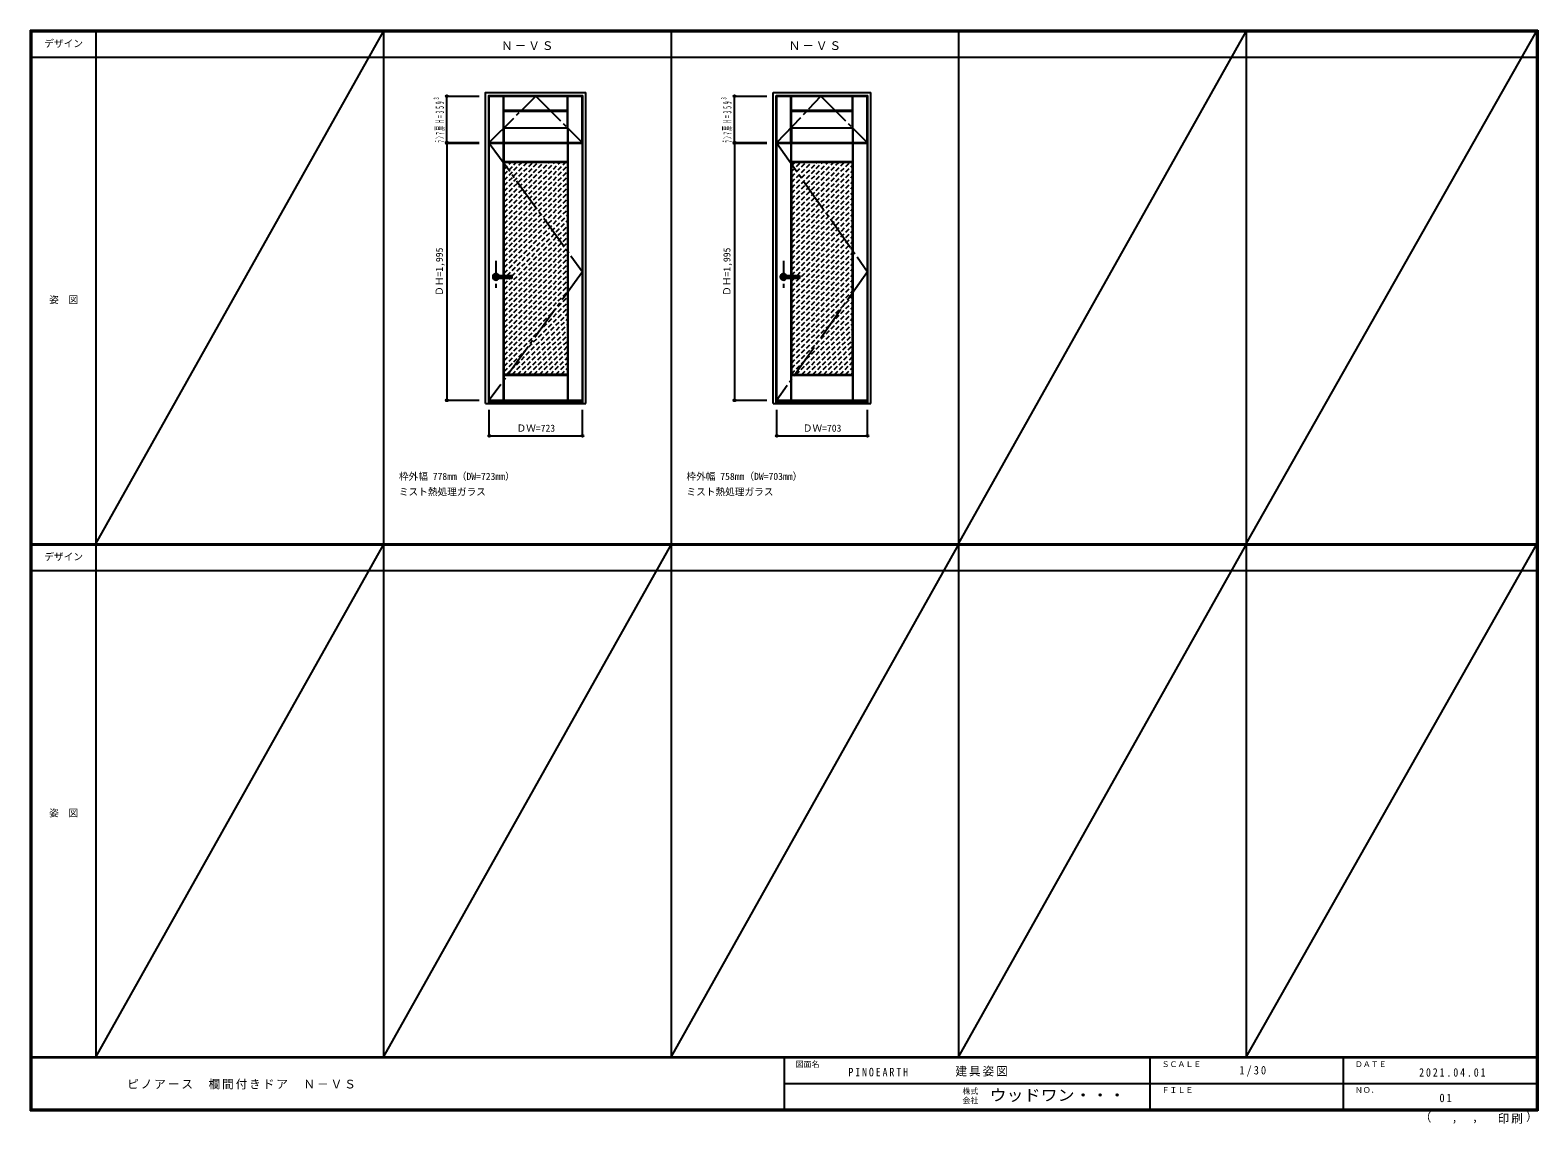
# Model space of a CAD drawing. Units: millimetres, scale not verified. Extents: x -6000 to 5700, y -4307 to 4175.
import ezdxf
from ezdxf.enums import TextEntityAlignment as Align

# ---------------------------------------------------------------- set-up
doc = ezdxf.new("R2010")
doc.units = ezdxf.units.MM
doc.header["$LTSCALE"] = 30
doc.header["$PDMODE"] = 32
doc.header["$PDSIZE"] = 15
for name, pattern in [('CHAIN1', [8, 5, -1, 1, -1]), ('CHAIN2', [12, 9, -1, 1, -1]), ('DASHED1', [1.8, 1.2, -0.6])]:
    doc.linetypes.add(name, pattern=pattern)
for name, color, linetype in [('0-1_通り芯', 4, 'CHAIN1'), ('0-2_扉', 3, 'Continuous'), ('0-3_仕上げ', 7, 'Continuous'), ('0-4_枠', 3, 'Continuous'), ('0-5_レバー', 3, 'Continuous'), ('0-7', 7, 'CHAIN2'), ('0-A_文字', 7, 'Continuous'), ('0-B_寸法', 4, 'Continuous'), ('0-C_ハッチ', 4, 'DASHED1'), ('F-1_枠', 6, 'Continuous'), ('F-A_文字', 7, 'Continuous')]:
    doc.layers.add(name, color=color, linetype=linetype)
doc.styles.add('ＭＳ ゴシック', font='')
doc.styles.get('ＭＳ ゴシック').set_extended_font_data('MS Gothic')

msp = doc.modelspace()

# ---------------------------------------------------------------- linework, layer by layer
at = {"layer": '0-1_通り芯'}
for p, q in [((-2385.8, 2386.75), (-2385.8, 2176.75)), ((-154.2, 2386.75), (-154.2, 2176.75)), ((-2253.3, 2261.75), (-2430.8, 2261.75)), ((-21.7, 2261.75), (-199.2, 2261.75))]:
    msp.add_line(p, q, dxfattribs=at)
at = {"layer": '0-2_扉'}
for p, q in [((-2438.3, 3303.25), (-2438.3, 3662.25)), ((-2438.3, 3662.25), (-1715.3, 3662.25)), ((-206.7, 3303.25), (-206.7, 3662.25)), ((-206.7, 3662.25), (496.3, 3662.25)), ((-1713.8, 1304.25), (-1713.8, 3299.25)), ((-205.2, 1304.25), (-205.2, 3299.25)), ((-205.2, 3299.25), (497.8, 3299.25)), ((497.8, 1304.25), (497.8, 3299.25)), ((-2436.8, 1304.25), (-1713.8, 1304.25)), ((-205.2, 1304.25), (497.8, 1304.25))]:
    msp.add_line(p, q, dxfattribs=at)
for points in [[(-2438.3, 3303.25), (-1715.3, 3303.25), (-1715.3, 3662.25)], [(-206.7, 3303.25), (496.3, 3303.25), (496.3, 3662.25)], [(-2436.8, 1304.25), (-2436.8, 3299.25), (-1713.8, 3299.25)]]:
    msp.add_lwpolyline(points, dxfattribs=at)
at = {"layer": '0-3_仕上げ'}
for p, q in [((-2327.3, 3303.25), (-2327.3, 3662.25)), ((-2325.8, 3549.75), (-2325.8, 3662.25)), ((-2324.3, 3551.25), (-2324.3, 3662.25)), ((-1829.3, 3551.25), (-1829.3, 3662.25)), ((-1827.8, 3549.75), (-1827.8, 3662.25)), ((-1826.3, 3303.25), (-1826.3, 3662.25)), ((-95.7, 3303.25), (-95.7, 3662.25)), ((-94.2, 3549.75), (-94.2, 3662.25)), ((-92.7, 3551.25), (-92.7, 3662.25)), ((382.3, 3551.25), (382.3, 3662.25)), ((383.8, 3549.75), (383.8, 3662.25)), ((385.3, 3303.25), (385.3, 3662.25)), ((-1829.3, 3551.25), (-2324.3, 3551.25)), ((382.3, 3551.25), (-92.7, 3551.25)), ((-2325.8, 3415.75), (-2325.8, 3303.25)), ((-2324.3, 3414.25), (-2324.3, 3303.25)), ((-1829.3, 3414.25), (-2324.3, 3414.25)), ((-1829.3, 3414.25), (-1829.3, 3303.25)), ((-1827.8, 3415.75), (-1827.8, 3303.25)), ((-94.2, 3415.75), (-94.2, 3303.25)), ((-92.7, 3414.25), (-92.7, 3303.25)), ((382.3, 3414.25), (-92.7, 3414.25)), ((382.3, 3414.25), (382.3, 3303.25)), ((383.8, 3415.75), (383.8, 3303.25)), ((-2325.8, 2273.25), (-2325.8, 3299.25)), ((-2324.3, 3151.75), (-2324.3, 3299.25)), ((-2322.8, 3153.25), (-2322.8, 3299.25)), ((-1827.8, 3153.25), (-1827.8, 3299.25)), ((-1826.3, 3151.75), (-1826.3, 3299.25)), ((-1824.8, 1304.25), (-1824.8, 3299.25)), ((-94.2, 2273.25), (-94.2, 3299.25)), ((-91.2, 3153.25), (-91.2, 3299.25)), ((383.8, 3153.25), (383.8, 3299.25)), ((386.8, 1304.25), (386.8, 3299.25)), ((-2322.8, 3153.25), (-2324.3, 3151.75)), ((-2321.8, 3149.25), (-2324.3, 3151.75)), ((-1827.8, 3153.25), (-2322.8, 3153.25)), ((-1828.8, 3149.25), (-1826.3, 3151.75)), ((-1827.8, 3153.25), (-1826.3, 3151.75)), ((-91.2, 3153.25), (-92.7, 3151.75)), ((383.8, 3153.25), (-91.2, 3153.25)), ((383.8, 3153.25), (385.3, 3151.75)), ((-2325.8, 1304.25), (-2325.8, 2250.25)), ((-94.2, 1304.25), (-94.2, 2250.25)), ((-2321.8, 1504.25), (-2324.3, 1501.75)), ((-2324.3, 1304.25), (-2324.3, 1501.75)), ((-2322.8, 1500.25), (-1827.8, 1500.25)), ((-1828.8, 1504.25), (-1826.3, 1501.75)), ((-1827.8, 1500.25), (-1826.3, 1501.75)), ((-1827.8, 1304.25), (-1827.8, 1500.25)), ((-1826.3, 1304.25), (-1826.3, 1501.75)), ((-90.2, 1504.25), (-92.7, 1501.75)), ((-91.2, 1500.25), (-92.7, 1501.75)), ((-92.7, 1304.25), (-92.7, 1501.75)), ((-91.2, 1304.25), (-91.2, 1500.25)), ((-91.2, 1500.25), (383.8, 1500.25)), ((382.8, 1504.25), (385.3, 1501.75)), ((383.8, 1500.25), (385.3, 1501.75)), ((383.8, 1304.25), (383.8, 1500.25)), ((385.3, 1304.25), (385.3, 1501.75))]:
    msp.add_line(p, q, dxfattribs=at)
at = {"layer": '0-3_仕上げ', "color": 3}
for p, q in [((-2323.3, 3418.25), (-2323.3, 3547.25)), ((-2323.3, 3547.25), (-1830.3, 3547.25)), ((-91.7, 3418.25), (-91.7, 3547.25)), ((-91.7, 3547.25), (381.3, 3547.25)), ((-1828.8, 3149.25), (-2321.8, 3149.25)), ((-2321.8, 2273.25), (-2321.8, 3149.25)), ((-1828.8, 3149.25), (-1828.8, 1504.25)), ((382.8, 3149.25), (-90.2, 3149.25)), ((-90.2, 2273.25), (-90.2, 3149.25)), ((382.8, 1504.25), (382.8, 3149.25)), ((-2321.8, 1504.25), (-2321.8, 2250.25)), ((-90.2, 1504.25), (-90.2, 2250.25)), ((-1828.8, 1504.25), (-2321.8, 1504.25)), ((-90.2, 1504.25), (382.8, 1504.25))]:
    msp.add_line(p, q, dxfattribs=at)
at = {"layer": '0-3_仕上げ'}
for points in [[(-2324.3, 3551.25), (-2325.8, 3549.75), (-2323.3, 3547.25)], [(-1829.3, 3551.25), (-1827.8, 3549.75), (-1830.3, 3547.25)], [(-92.7, 3551.25), (-94.2, 3549.75), (-91.7, 3547.25)], [(382.3, 3551.25), (383.8, 3549.75), (381.3, 3547.25)], [(-2324.3, 3414.25), (-2325.8, 3415.75), (-2323.3, 3418.25)], [(-1829.3, 3414.25), (-1827.8, 3415.75), (-1830.3, 3418.25)], [(-92.7, 3414.25), (-94.2, 3415.75), (-91.7, 3418.25)], [(382.3, 3414.25), (383.8, 3415.75), (381.3, 3418.25)], [(-90.2, 3149.25), (-92.7, 3151.75), (-92.7, 3299.25)], [(382.8, 3149.25), (385.3, 3151.75), (385.3, 3299.25)], [(-2322.8, 1304.25), (-2322.8, 1500.25), (-2324.3, 1501.75)]]:
    msp.add_lwpolyline(points, dxfattribs=at)
at = {"layer": '0-3_仕上げ', "color": 3}
for points in [[(-2323.3, 3418.25), (-1830.3, 3418.25), (-1830.3, 3547.25)], [(-91.7, 3418.25), (381.3, 3418.25), (381.3, 3547.25)]]:
    msp.add_lwpolyline(points, dxfattribs=at)
at = {"layer": '0-4_枠'}
for p, q in [((-1711.8, 1279.25), (-1711.8, 3667.25)), ((-1687.8, 1279.25), (-1687.8, 3691.25)), ((-234.2, 1279.25), (-234.2, 3691.25)), ((-234.2, 3691.25), (523.8, 3691.25)), ((-210.2, 1279.25), (-210.2, 3667.25)), ((-210.2, 3667.25), (499.8, 3667.25)), ((499.8, 1279.25), (499.8, 3667.25)), ((523.8, 1279.25), (523.8, 3691.25)), ((-2441.8, 1294.25), (-1711.8, 1294.25)), ((-2441.8, 1291.25), (-1711.8, 1291.25)), ((-210.2, 1294.25), (499.8, 1294.25)), ((-210.2, 1291.25), (499.8, 1291.25)), ((-2465.8, 1279.25), (-1687.8, 1279.25)), ((-234.2, 1279.25), (523.8, 1279.25))]:
    msp.add_line(p, q, dxfattribs=at)
for points in [[(-2465.8, 1279.25), (-2465.8, 3691.25), (-1687.8, 3691.25)], [(-2441.8, 1279.25), (-2441.8, 3667.25), (-1711.8, 3667.25)]]:
    msp.add_lwpolyline(points, dxfattribs=at)
at = {"layer": '0-5_レバー'}
for p, q in [((-2385.8, 2271.25), (-2366.8, 2271.25)), ((-2385.8, 2252.25), (-2366.8, 2252.25)), ((-2366.8, 2272.25), (-2365.8, 2273.25)), ((-2366.8, 2251.25), (-2366.8, 2272.25)), ((-2366.8, 2251.25), (-2365.8, 2250.25)), ((-2365.8, 2273.25), (-2261.8, 2273.25)), ((-2261.8, 2250.25), (-2365.8, 2250.25)), ((-2260.8, 2272.25), (-2261.8, 2273.25)), ((-2260.8, 2251.25), (-2261.8, 2250.25)), ((-2260.8, 2251.25), (-2260.8, 2272.25)), ((-154.2, 2271.25), (-135.2, 2271.25)), ((-154.2, 2252.25), (-135.2, 2252.25)), ((-135.2, 2272.25), (-134.2, 2273.25)), ((-135.2, 2251.25), (-135.2, 2272.25)), ((-135.2, 2251.25), (-134.2, 2250.25)), ((-134.2, 2273.25), (-30.2, 2273.25)), ((-30.2, 2250.25), (-134.2, 2250.25)), ((-29.2, 2272.25), (-30.2, 2273.25)), ((-29.2, 2251.25), (-30.2, 2250.25)), ((-29.2, 2251.25), (-29.2, 2272.25))]:
    msp.add_line(p, q, dxfattribs=at)
at = {"layer": '0-5_レバー', "color": 4}
for p, q in [((-2365.8, 2250.25), (-2365.8, 2273.25)), ((-2261.8, 2273.25), (-2261.8, 2250.25)), ((-134.2, 2250.25), (-134.2, 2273.25)), ((-30.2, 2273.25), (-30.2, 2250.25))]:
    msp.add_line(p, q, dxfattribs=at)
for centre, radius, start, end in [((-2385.8, 2261.75), 24.55, 27.93255, 332.06745), ((-2385.8, 2261.75), 11, 59.72736, 300.27264), ((-154.2, 2261.75), 24.55, 27.93255, 332.06745), ((-154.2, 2261.75), 11, 59.72736, 300.27264)]:
    msp.add_arc(centre, radius, start, end, dxfattribs=at)
at = {"layer": '0-5_レバー'}
for centre in [(-2385.8, 2261.75), (-154.2, 2261.75)]:
    msp.add_arc(centre, 9.5, 90, 270, dxfattribs=at)
at = {"layer": '0-7'}
for p, q in [((-2436.8, 3299.25), (-1713.8, 2301.75)), ((-205.2, 3299.25), (497.8, 2301.75)), ((-1713.8, 2301.75), (-2436.8, 1304.25)), ((497.8, 2301.75), (-205.2, 1304.25))]:
    msp.add_line(p, q, dxfattribs=at)
for points in [[(-2438.3, 3303.25), (-2076.8, 3662.25), (-1715.3, 3303.25)], [(-206.7, 3303.25), (134.8, 3662.25), (496.3, 3303.25)]]:
    msp.add_lwpolyline(points, dxfattribs=at)
at = {"layer": '0-B_寸法'}
for p, q in [((-2765.8, 3303.25), (-2765.8, 3662.25)), ((-2765.8, 3662.25), (-2515.8, 3662.25)), ((-534.2, 3303.25), (-534.2, 3662.25)), ((-534.2, 3662.25), (-284.2, 3662.25)), ((-2765.8, 3303.25), (-2515.8, 3303.25)), ((-2765.8, 3299.25), (-2515.8, 3299.25)), ((-2765.8, 3299.25), (-2765.8, 1304.25)), ((-534.2, 3303.25), (-284.2, 3303.25)), ((-534.2, 3299.25), (-284.2, 3299.25)), ((-534.2, 3299.25), (-534.2, 1304.25)), ((-2765.8, 1304.25), (-2515.8, 1304.25)), ((-534.2, 1304.25), (-284.2, 1304.25)), ((-2436.8, 1029.25), (-2436.8, 1229.25)), ((-1713.8, 1029.25), (-1713.8, 1229.25)), ((-205.2, 1029.25), (-205.2, 1229.25)), ((497.8, 1029.25), (497.8, 1229.25)), ((-2436.8, 1029.25), (-1713.8, 1029.25)), ((-205.2, 1029.25), (497.8, 1029.25))]:
    msp.add_line(p, q, dxfattribs=at)
at = {"layer": '0-B_寸法', "color": 7}
for p in [(-2765.8, 3662.25), (-534.2, 3662.25), (-2765.8, 3303.25), (-2765.8, 3299.25), (-534.2, 3303.25), (-534.2, 3299.25), (-2765.8, 1304.25), (-534.2, 1304.25), (-2436.8, 1029.25), (-1713.8, 1029.25), (-205.2, 1029.25), (497.8, 1029.25)]:
    msp.add_point(p, dxfattribs=at)
at = {"layer": '0-C_ハッチ'}
for p, q in [((-2321.8, 3139.74), (-2312.29, 3149.25)), ((-2321.8, 2673.05), (-1845.6, 3149.25)), ((-2321.8, 2715.47), (-1888.02, 3149.25)), ((-2321.8, 2757.9), (-1930.45, 3149.25)), ((-2321.8, 2800.32), (-1972.87, 3149.25)), ((-2321.8, 2842.75), (-2015.3, 3149.25)), ((-2321.8, 2885.18), (-2057.73, 3149.25)), ((-2321.8, 2927.6), (-2100.15, 3149.25)), ((-2321.8, 2970.03), (-2142.58, 3149.25)), ((-2321.8, 3012.46), (-2185.01, 3149.25)), ((-2321.8, 3054.88), (-2227.43, 3149.25)), ((-2321.8, 3097.31), (-2269.86, 3149.25)), ((-2321.8, 2630.62), (-1828.8, 3123.62)), ((-2321.8, 2588.19), (-1828.8, 3081.19)), ((-90.2, 3122.74), (-63.69, 3149.25)), ((-90.2, 2698.47), (360.58, 3149.25)), ((-90.2, 2740.9), (318.15, 3149.25)), ((-90.2, 2783.33), (275.72, 3149.25)), ((-90.2, 2825.75), (233.3, 3149.25)), ((-90.2, 2868.18), (190.87, 3149.25)), ((-90.2, 2910.6), (148.45, 3149.25)), ((-90.2, 2953.03), (106.02, 3149.25)), ((-90.2, 2995.46), (63.59, 3149.25)), ((-90.2, 3037.88), (21.17, 3149.25)), ((-90.2, 3080.31), (-21.26, 3149.25)), ((-90.2, 2656.05), (382.8, 3129.05)), ((-90.2, 2613.62), (382.8, 3086.62)), ((-90.2, 2571.19), (382.8, 3044.19)), ((-2321.8, 2545.77), (-1828.8, 3038.77)), ((-2321.8, 2503.34), (-1828.8, 2996.34)), ((-2321.8, 2460.91), (-1828.8, 2953.91)), ((-90.2, 2528.77), (382.8, 3001.77)), ((-90.2, 2486.34), (382.8, 2959.34)), ((-2321.8, 2418.49), (-1828.8, 2911.49)), ((-2321.8, 2376.06), (-1828.8, 2869.06)), ((-2321.8, 2333.63), (-1828.8, 2826.63)), ((-90.2, 2443.91), (382.8, 2916.91)), ((-90.2, 2401.49), (382.8, 2874.49)), ((-90.2, 2359.06), (382.8, 2832.06)), ((-2321.8, 2291.21), (-1828.8, 2784.21)), ((-2297.33, 2273.25), (-1828.8, 2741.78)), ((-2260.8, 2267.35), (-1828.8, 2699.35)), ((-90.2, 2316.63), (382.8, 2789.63)), ((-90.2, 2274.21), (382.8, 2747.21)), ((-48.73, 2273.25), (382.8, 2704.78)), ((-2321.8, 2163.93), (-1828.8, 2656.93)), ((-2321.8, 2121.5), (-1828.8, 2614.5)), ((-90.2, 2189.36), (382.8, 2662.36)), ((-90.2, 2146.93), (382.8, 2619.93)), ((-90.2, 2104.5), (382.8, 2577.5)), ((-2321.8, 2079.08), (-1828.8, 2572.08)), ((-2321.8, 2036.65), (-1828.8, 2529.65)), ((-2321.8, 1994.22), (-1828.8, 2487.22)), ((-90.2, 2062.08), (382.8, 2535.08)), ((-90.2, 2019.65), (382.8, 2492.65)), ((-2321.8, 1951.8), (-1828.8, 2444.8)), ((-2321.8, 1909.37), (-1828.8, 2402.37)), ((-2321.8, 1866.94), (-1828.8, 2359.94)), ((-90.2, 1977.22), (382.8, 2450.22)), ((-90.2, 1934.8), (382.8, 2407.8)), ((-90.2, 1892.37), (382.8, 2365.37)), ((-2321.8, 1824.52), (-1828.8, 2317.52)), ((-2321.8, 1782.09), (-1828.8, 2275.09)), ((-2321.8, 2206.35), (-2277.9, 2250.25)), ((-2321.8, 2248.78), (-2320.33, 2250.25)), ((-2321.8, 1739.66), (-1828.8, 2232.66)), ((-90.2, 1849.94), (382.8, 2322.94)), ((-90.2, 1807.52), (382.8, 2280.52)), ((-90.2, 2231.78), (-71.73, 2250.25)), ((-90.2, 1765.09), (382.8, 2238.09)), ((-2321.8, 1697.24), (-1828.8, 2190.24)), ((-2321.8, 1654.81), (-1828.8, 2147.81)), ((-90.2, 1722.67), (382.8, 2195.67)), ((-90.2, 1680.24), (382.8, 2153.24)), ((-90.2, 1637.81), (382.8, 2110.81)), ((-2321.8, 1612.39), (-1828.8, 2105.39)), ((-2321.8, 1569.96), (-1828.8, 2062.96)), ((-2321.8, 1527.53), (-1828.8, 2020.53)), ((-90.2, 1595.39), (382.8, 2068.39)), ((-90.2, 1552.96), (382.8, 2025.96)), ((-2302.66, 1504.25), (-1828.8, 1978.11)), ((-2260.23, 1504.25), (-1828.8, 1935.68)), ((-2217.8, 1504.25), (-1828.8, 1893.25)), ((-90.2, 1510.53), (382.8, 1983.53)), ((-54.06, 1504.25), (382.8, 1941.11)), ((-11.63, 1504.25), (382.8, 1898.68)), ((-2175.38, 1504.25), (-1828.8, 1850.83)), ((-2132.95, 1504.25), (-1828.8, 1808.4)), ((-2090.52, 1504.25), (-1828.8, 1765.97)), ((30.8, 1504.25), (382.8, 1856.25)), ((73.22, 1504.25), (382.8, 1813.83)), ((115.65, 1504.25), (382.8, 1771.4)), ((-2048.1, 1504.25), (-1828.8, 1723.55)), ((-2005.67, 1504.25), (-1828.8, 1681.12)), ((-1963.24, 1504.25), (-1828.8, 1638.69)), ((158.08, 1504.25), (382.8, 1728.97)), ((200.5, 1504.25), (382.8, 1686.55)), ((242.93, 1504.25), (382.8, 1644.12)), ((-1920.82, 1504.25), (-1828.8, 1596.27)), ((-1878.39, 1504.25), (-1828.8, 1553.84)), ((285.35, 1504.25), (382.8, 1601.7)), ((327.78, 1504.25), (382.8, 1559.27)), ((-1835.97, 1504.25), (-1828.8, 1511.42)), ((370.21, 1504.25), (382.8, 1516.84))]:
    msp.add_line(p, q, dxfattribs=at)
at = {"layer": 'F-1_枠'}
for p, q in [((-6000, 4175), (5700, 4175)), ((-6000, 4175), (-6000, -4205)), ((-6000, 4170), (5700, 4170)), ((-6000, 4165), (5700, 4165)), ((-5995, 4175), (-5995, -4205)), ((-5990, 4175), (-5990, -4205)), ((-5490, 4175), (-5490, -3790)), ((-3258.4, 4175), (-3258.4, -3790)), ((-1026.8, 4175), (-1026.8, -3790)), ((1204.8, 4175), (1204.8, -3790)), ((3436.4, 4175), (3436.4, -3790)), ((5690, 4175), (5690, -4205)), ((5695, 4175), (5695, -4205)), ((5700, 4175), (5700, -4205)), ((-6000, 3965), (5700, 3965)), ((-6000, 190.5), (5700, 190.5)), ((-6000, 187.5), (5700, 187.5)), ((-6000, 184.5), (5700, 184.5)), ((-6000, -15.5), (5700, -15.5)), ((5700, -3790), (-6000, -3790)), ((5700, -3795), (-6000, -3795)), ((-150, -3795), (-150, -4195)), ((2690, -3795), (2690, -4195)), ((4190, -3795), (4190, -4195)), ((-150, -3995), (5690, -3995.01)), ((5700, -4195), (-6000, -4195)), ((5700, -4200), (-6000, -4200)), ((5700, -4205), (-6000, -4205))]:
    msp.add_line(p, q, dxfattribs=at)
at = {"layer": 'F-A_文字'}
for p, q in [((-5490, 190.5), (-3258.4, 4165)), ((1204.8, 190.5), (3436.4, 4165)), ((3436.4, 190.5), (5690, 4165)), ((-5490, -3790), (-3258.4, 184.5)), ((-3258.4, -3790), (-1026.8, 184.5)), ((-1026.8, -3790), (1204.8, 184.5)), ((1204.8, -3790), (3436.4, 184.5)), ((3436.4, -3790), (5690, 184.5))]:
    msp.add_line(p, q, dxfattribs=at)

# ---------------------------------------------------------------- texts
at = {"layer": '0-A_文字', "style": 'ＭＳ ゴシック'}
for s, p in [('枠外幅 778mm（DW=723mm）', (-3138.4, 670.5)), ('枠外幅 758mm（DW=703mm）', (-906.8, 670.5)), ('ミスト熱処理ガラス', (-3138.4, 550.5)), ('ミスト熱処理ガラス', (-906.8, 550.5))]:
    msp.add_text(s, height=54.99, dxfattribs=at).set_placement(p, align=Align.BOTTOM_LEFT)
at = {"layer": '0-A_文字', "char_height": 65.98, "attachment_point": 7, "style": 'ＭＳ ゴシック'}
for insert in [(-2345.1, 4020), (-113.5, 4020)]:
    msp.add_mtext('\\T1.17;Ｎ－ＶＳ', dxfattribs=dict(at, insert=insert))
at = {"layer": '0-B_寸法', "color": 7, "style": 'ＭＳ ゴシック'}
for p in [(-2780.8, 2114.25), (-549.2, 2114.25)]:
    msp.add_text('ＤＨ=1,995', height=54.99, rotation=90, dxfattribs=at).set_placement(p, align=Align.BOTTOM_LEFT)
for s, p in [('ＤＷ=723', (-2225.8, 1044.25)), ('ＤＷ=703', (-4.2, 1044.25))]:
    msp.add_text(s, height=54.99, dxfattribs=at).set_placement(p, align=Align.BOTTOM_LEFT)
at = {"layer": '0-B_寸法', "color": 7, "char_height": 65.98, "attachment_point": 7, "rotation": 90, "style": 'ＭＳ ゴシック'}
for insert in [(-2780.8, 3302.75), (-549.2, 3302.75)]:
    msp.add_mtext('\\T1.67;\\W0.4;ﾗﾝﾏ扉H=359³', dxfattribs=dict(at, insert=insert))
at = {"layer": 'F-A_文字', "style": 'ＭＳ ゴシック'}
for s, height, p in [('デザイン', 54.99, (-5890, 4027.5)), ('姿\u3000図', 54.99, (-5852.5, 2040.25)), ('デザイン', 54.99, (-5890, 47)), ('姿\u3000図', 54.99, (-5852.5, -1940.25)), ('図面名', 43.99, (-60, -3880)), ('ＳＣＡＬＥ', 43.99, (2780, -3880)), ('ＤＡＴＥ', 43.99, (4280, -3880)), ('株式', 43.99, (1235, -4089)), ('ＦＩＬＥ', 43.99, (2780, -4080)), ('ＮＯ．', 43.99, (4280, -4080)), ('会社', 43.99, (1235, -4161)), ('（', 65.98, (4784.03, -4308.31)), ('）', 65.98, (5608.4, -4304.13)), (',', 65.98, (5031.28, -4308.31)), (',', 65.98, (5190.2, -4305.53))]:
    msp.add_text(s, height=height, dxfattribs=at).set_placement(p, align=Align.BOTTOM_LEFT)
at = {"layer": 'F-A_文字', "style": 'ＭＳ ゴシック', "width": 1.1}
msp.add_text('ウッドワン・・・', height=87.98, dxfattribs=at).set_placement((1445, -4155), align=Align.BOTTOM_LEFT)
at = {"layer": 'F-A_文字', "char_height": 65.98, "attachment_point": 7, "style": 'ＭＳ ゴシック'}
for s, insert in [('\\T1.17;建具姿図', (1180.42, -3940)), ('\\T1.38;\\W0.9;1/30', (3383.75, -3940)), ('\\T1.17;ピノアース\u3000欄間付きドア\u3000Ｎ－ＶＳ', (-5247.55, -4040)), ('\\T1.39;\\W0.85;PINOEARTH', (350, -3940)), ('\\T1.39;\\W0.85;2021.04.01', (4778.75, -3942.2)), ('\\T1.36;\\W0.9;01', (4936.25, -4140)), ('\\T1.17;印刷', (5388.15, -4306.92))]:
    msp.add_mtext(s, dxfattribs=dict(at, insert=insert))

doc.saveas('drawing.dxf')
